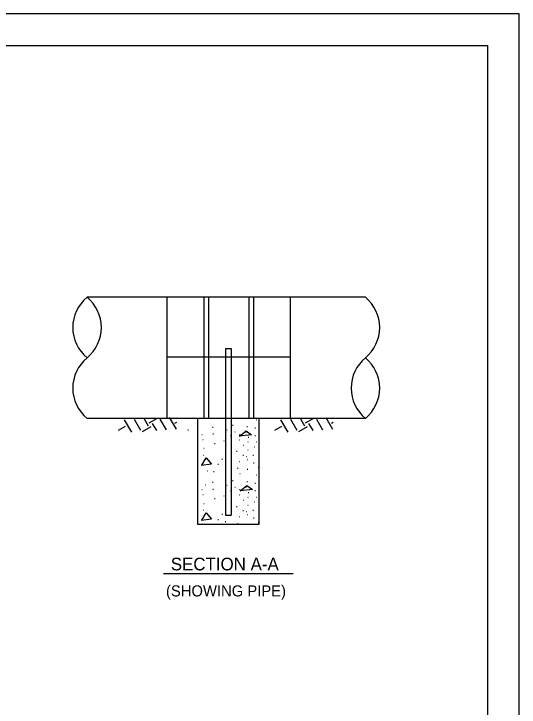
# Model space of a CAD drawing. Extents: x 0 to 2.83, y 0 to 1.83.
# Drawn here: x 2.167 to 2.833, y 0.919 to 1.833 of the extents above; entities that cross this region are included whole.
import ezdxf

# ---------------------------------------------------------------- set-up
doc = ezdxf.new("R2010")
doc.units = 0
for name, color, linetype in [('RD_Pr_Roadway_Notes', 7, 'Continuous'), ('SH_General_Details', 7, 'Continuous'), ('SH_Printer_Plotting_Border', 7, 'Continuous')]:
    doc.layers.add(name, color=color, linetype=linetype)

msp = doc.modelspace()

# ---------------------------------------------------------------- linework, layer by layer
at = {"layer": 'RD_Pr_Roadway_Notes'}
msp.add_line((2.36465, 1.09547), (2.53574, 1.09547), dxfattribs=at)
at = {"layer": 'SH_General_Details'}
for p, q in [((2.83333, 1.83333), (-0.00001, 1.83333)), ((2.83333, 0), (2.83333, 1.83333)), ((2.6308, 1.45973), (2.26387, 1.45973)), ((2.36924, 1.45973), (2.36924, 1.30009)), ((2.41758, 1.45973), (2.41758, 1.30009)), ((2.42378, 1.45973), (2.42378, 1.30009)), ((2.47709, 1.45973), (2.47709, 1.30009)), ((2.48328, 1.45973), (2.48328, 1.30009)), ((2.53163, 1.45973), (2.53163, 1.30009)), ((2.44641, 1.39216), (2.44641, 1.17228)), ((2.44641, 1.39216), (2.45384, 1.39216)), ((2.45384, 1.39216), (2.45384, 1.17228)), ((2.36971, 1.38099), (2.53147, 1.38099)), ((2.6308, 1.30009), (2.26387, 1.30009)), ((2.31285, 1.29814), (2.32232, 1.28176)), ((2.32596, 1.29893), (2.33439, 1.28432)), ((2.33911, 1.29963), (2.34456, 1.29019)), ((2.34564, 1.29421), (2.35656, 1.3005)), ((2.36001, 1.29912), (2.36827, 1.28478)), ((2.3723, 1.30131), (2.38134, 1.28563)), ((2.41008, 1.16028), (2.41008, 1.29962)), ((2.487, 1.2982), (2.48773, 1.2982)), ((2.49024, 1.29962), (2.49024, 1.16028)), ((2.51894, 1.29814), (2.5284, 1.28176)), ((2.53205, 1.29893), (2.54048, 1.28432)), ((2.5452, 1.29963), (2.55065, 1.29019)), ((2.55173, 1.29421), (2.56265, 1.3005)), ((2.5661, 1.29912), (2.57436, 1.28478)), ((2.57839, 1.30131), (2.58742, 1.28563)), ((2.30549, 1.28457), (2.31433, 1.28969)), ((2.3371, 1.28273), (2.34846, 1.28929)), ((2.34984, 1.29324), (2.35522, 1.28392)), ((2.37978, 1.29382), (2.38232, 1.29528)), ((2.45565, 1.29092), (2.45638, 1.29092)), ((2.47453, 1.28946), (2.47527, 1.28946)), ((2.51157, 1.28457), (2.52042, 1.28969)), ((2.54318, 1.28273), (2.55455, 1.28929)), ((2.55592, 1.29324), (2.5613, 1.28392)), ((2.58586, 1.29382), (2.5884, 1.29528)), ((2.39673, 1.28509), (2.39747, 1.28509)), ((2.42929, 1.28861), (2.43003, 1.28861)), ((2.44792, 1.28485), (2.44862, 1.28485)), ((2.45849, 1.28218), (2.45922, 1.28218)), ((2.47317, 1.28242), (2.4739, 1.28242)), ((2.48511, 1.28752), (2.48584, 1.28752)), ((2.41494, 1.27878), (2.41567, 1.27878)), ((2.41636, 1.27222), (2.41709, 1.27222)), ((2.42961, 1.2795), (2.43034, 1.2795)), ((2.44397, 1.27052), (2.44471, 1.27052)), ((2.45281, 1.27732), (2.45354, 1.27732)), ((2.46417, 1.27186), (2.4649, 1.27186)), ((2.4648, 1.27878), (2.46554, 1.27878)), ((2.47642, 1.27514), (2.47716, 1.27514)), ((2.48495, 1.27744), (2.48568, 1.27744)), ((2.43198, 1.26712), (2.43271, 1.26712)), ((2.46985, 1.2647), (2.47058, 1.2647)), ((2.47564, 1.26907), (2.47637, 1.26907)), ((2.48447, 1.26275), (2.48521, 1.26275)), ((2.487, 1.26907), (2.48773, 1.26907)), ((2.41762, 1.26057), (2.41835, 1.26057)), ((2.46085, 1.25668), (2.46159, 1.25668)), ((2.47564, 1.25851), (2.47637, 1.25851)), ((2.41683, 1.25159), (2.41756, 1.25159)), ((2.44145, 1.24629), (2.44218, 1.24629)), ((2.46464, 1.24337), (2.46538, 1.24337)), ((2.46938, 1.25135), (2.47011, 1.25135)), ((2.4739, 1.24989), (2.47463, 1.24989)), ((2.47516, 1.2458), (2.4759, 1.2458)), ((2.48258, 1.25159), (2.48332, 1.25159)), ((2.4364, 1.23961), (2.43713, 1.23961)), ((2.44602, 1.23694), (2.44676, 1.23694)), ((2.46228, 1.23427), (2.46301, 1.23427)), ((2.48321, 1.24155), (2.48394, 1.24155)), ((2.48921, 1.23561), (2.48994, 1.23561)), ((2.42251, 1.23087), (2.42325, 1.23087)), ((2.43056, 1.2299), (2.43129, 1.2299)), ((2.46512, 1.22735), (2.46585, 1.22735)), ((2.47501, 1.23318), (2.47574, 1.23318)), ((2.487, 1.22553), (2.48773, 1.22553)), ((2.42929, 1.21594), (2.43003, 1.21594)), ((2.45565, 1.21825), (2.45638, 1.21825)), ((2.47453, 1.21679), (2.47527, 1.21679)), ((2.41935, 1.21242), (2.42009, 1.21242)), ((2.42961, 1.20684), (2.43034, 1.20684)), ((2.44792, 1.21218), (2.44862, 1.21218)), ((2.45849, 1.20951), (2.45922, 1.20951)), ((2.47317, 1.20975), (2.4739, 1.20975)), ((2.48511, 1.21485), (2.48584, 1.21485)), ((2.41494, 1.20611), (2.41567, 1.20611)), ((2.41636, 1.19956), (2.41709, 1.19956)), ((2.44397, 1.19786), (2.44471, 1.19786)), ((2.45281, 1.20465), (2.45354, 1.20465)), ((2.46417, 1.19919), (2.4649, 1.19919)), ((2.4648, 1.20611), (2.46554, 1.20611)), ((2.47642, 1.20247), (2.47716, 1.20247)), ((2.48495, 1.20478), (2.48568, 1.20478)), ((2.43198, 1.19446), (2.43271, 1.19446)), ((2.46985, 1.19203), (2.47058, 1.19203)), ((2.47564, 1.1964), (2.47637, 1.1964)), ((2.48447, 1.19009), (2.48521, 1.19009)), ((2.487, 1.1964), (2.48773, 1.1964)), ((2.41762, 1.1879), (2.41835, 1.1879)), ((2.46085, 1.18402), (2.46159, 1.18402)), ((2.47564, 1.18584), (2.47637, 1.18584)), ((2.41683, 1.17892), (2.41756, 1.17892)), ((2.44145, 1.17362), (2.44218, 1.17362)), ((2.44641, 1.17228), (2.45384, 1.17228)), ((2.46464, 1.17071), (2.46538, 1.17071)), ((2.46938, 1.17868), (2.47011, 1.17868)), ((2.4739, 1.17722), (2.47463, 1.17722)), ((2.47516, 1.17314), (2.4759, 1.17314)), ((2.48258, 1.17892), (2.48332, 1.17892)), ((2.4364, 1.16695), (2.43713, 1.16695)), ((2.44602, 1.16428), (2.44676, 1.16428)), ((2.46228, 1.16161), (2.46301, 1.16161)), ((2.48321, 1.16889), (2.48394, 1.16889)), ((2.48921, 1.16294), (2.48994, 1.16294)), ((2.49024, 1.16028), (2.41008, 1.16028)), ((2.47501, 1.16051), (2.47574, 1.16051))]:
    msp.add_line(p, q, dxfattribs=at)
msp.add_lwpolyline([(0.16666, 1.79167), (2.79166, 1.79167), (2.79166, 0.04167), (0.16666, 0.04167)], close=True, dxfattribs=at)
for points in [[(2.46459, 1.27674), (2.47341, 1.28352), (2.48077, 1.27829), (2.46443, 1.27645)], [(2.48968, 1.25474), (2.49024, 1.25474)], [(2.41519, 1.23843), (2.42107, 1.24819), (2.42768, 1.2397), (2.41445, 1.23801)], [(2.46583, 1.20469), (2.47465, 1.21148), (2.48201, 1.20625), (2.46567, 1.2044)], [(2.48968, 1.18208), (2.49024, 1.18208)], [(2.41519, 1.16577), (2.42107, 1.17552), (2.42768, 1.16704), (2.41445, 1.16534)]]:
    msp.add_lwpolyline(points, dxfattribs=at)
for centre, start, end in [((2.29669, 1.41982), 129.42602, 230.57398), ((2.23106, 1.41982), 309.42602, 50.57398), ((2.59798, 1.41982), 309.42602, 50.57398), ((2.29669, 1.34), 129.42602, 230.57398), ((2.66361, 1.34), 129.42602, 230.57398), ((2.59798, 1.34), 309.42602, 50.57398)]:
    msp.add_arc(centre, 0.05166, start, end, dxfattribs=at)
at = {"layer": 'SH_Printer_Plotting_Border'}
msp.add_lwpolyline([(-0.00001, 0), (2.83333, 0), (2.83333, 1.83333), (-0.00001, 1.83333)], close=True, dxfattribs=at)

# ---------------------------------------------------------------- texts
at = {"layer": 'RD_Pr_Roadway_Notes'}
for s, height, p in [('SECTION A-A', 0.0166667, (2.37418, 1.09968)), ('(SHOWING PIPE)', 0.0145833, (2.36789, 1.06533))]:
    msp.add_text(s, height=height, dxfattribs=at).set_placement(p)

doc.saveas('drawing.dxf')
